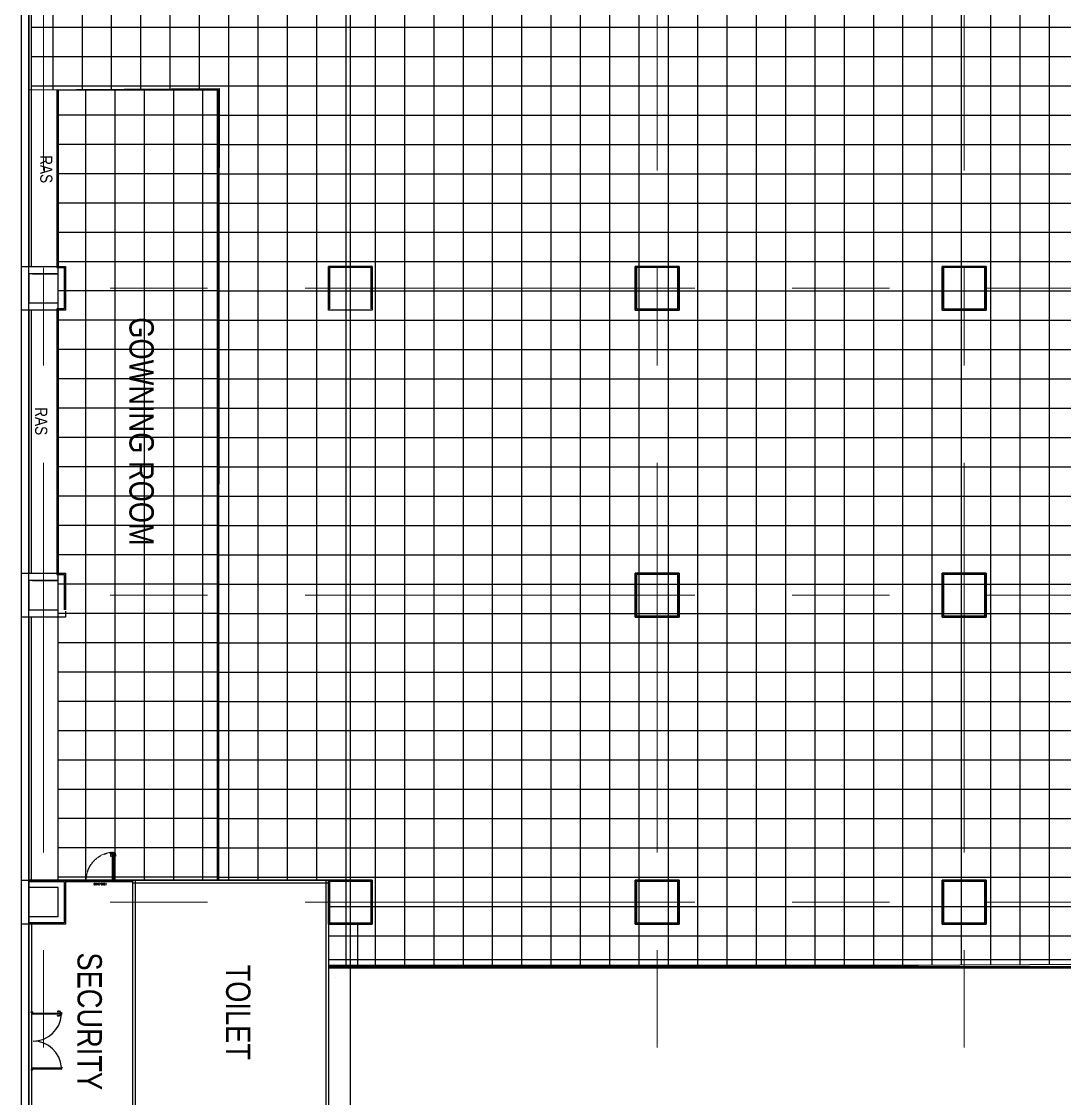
# Model space of a CAD drawing. Extents: x -14231 to 413940, y -171733 to 124993.
# Drawn here: x 226794 to 269614, y -129000 to -84793 of the extents above; entities that cross this region are included whole.
import ezdxf
from ezdxf.enums import TextEntityAlignment as Align

# ---------------------------------------------------------------- set-up
doc = ezdxf.new("R2010")
doc.units = 0
doc.header["$LTSCALE"] = 8
doc.linetypes.add('188K-SM-03-F10-ARCH-PA-Y2257103$0$AP5A-SM-03-F20-ARCH-PA-Y2230801+Y2230803$0$ALL-PA-TXT-Y2221201$0$DASHED', pattern=[19.05, 12.7, -6.35])
doc.linetypes.add('IDA - Grid Line', pattern=[3500, 2000, -500, 500, -500])
doc.layers.get('0').update_dxf_attribs({"color": 1, "linetype": 'CONTINUOUS'})
for name, color, linetype in [('000_CTCI_CSA', 7, 'CONTINUOUS'), ('1', 1, 'CONTINUOUS'), ('Ceiling FL+3000', 6, 'CONTINUOUS'), ('Ceiling FL+5000', 150, 'CONTINUOUS'), ('CTCI', 4, 'CONTINUOUS')]:
    doc.layers.add(name, color=color, linetype=linetype)
doc.layers.add('A-_ANOTGRID_E', color=7, linetype='CONTINUOUS', lineweight=9)
doc.layers.add('A-ANOT----_D', color=7, linetype='CONTINUOUS', lineweight=9)
doc.styles.add('188K-SM-03-F10-ARCH-PA-Y2257103$0$AP5A-SM-03-F20-ARCH-PA-Y2230801+Y2230803$0$ALL-PA-TXT-Y2221201$0$Standard', font='txt.shx', dxfattribs={"bigfont": 'chineset.shx'})
doc.styles.add('Arial Narrow_2', font='ARIALN.TTF', dxfattribs={"width": 0.8, "height": 0.22})
doc.styles.add('Site Area', font='arial.ttf', dxfattribs={"width": 0.8})

# ---------------------------------------------------------------- blocks, each defined once
blk = doc.blocks.new('188K-SM-03-F10-ARCH-PA-Y2257103$0$AP5A-SM-03-F20-ARCH-PA-Y2230801+Y2230803$0$把手GMT水平鎖')
blk.add_lwpolyline([(24, 8), (-24, 8), (-24, 0), (24, 0)], close=True)
blk.add_lwpolyline([(-11, 0), (-11, -40), (-10, -54, 0.327495), (-4, -62, 0.089847), (104, -64, 1.144881), (99, -45, -0.137079), (16, -45, -0.349357), (11, -40), (11, 0)], format="xyb")
blk = doc.blocks.new('188K-SM-03-F10-ARCH-PA-Y2257103$0$單開庫板門-1200x2400(水平把手)')
at = {"ltscale": 0.1}
for p, q in [((26008.6, -11403.6), (26004.5, -11403.6)), ((26004.5, -11403.6), (26004.5, -11414.1)), ((26008.6, -11414.1), (26008.6, -11403.6)), ((26004.5, -11414.1), (26004.5, -11415.3)), ((26004.5, -11414.1), (26008.6, -11414.1)), ((26004.5, -11415.4), (26004.6, -11415.5)), ((26008.6, -11414), (26004.6, -11414)), ((26004.6, -11414.3), (26004.6, -11414.2)), ((26004.6, -11415.3), (26004.6, -11414.5)), ((26004.7, -11414.1), (26006.5, -11414.1)), ((26005.1, -11414.4), (26004.7, -11414.4)), ((26004.7, -11414.5), (26005.1, -11414.5)), ((26004.7, -11414.5), (26004.7, -11506)), ((26004.7, -11506), (26004.7, -11414.5)), ((26004.7, -11414.5), (26004.7, -11414.5)), ((26004.7, -11415.4), (26004.7, -11415.3)), ((26005.2, -11414.4), (26005.2, -11414.4)), ((26006.5, -11414.1), (26006.6, -11414.1)), ((26006.6, -11414.1), (26006.6, -11414.1)), ((26006.6, -11414.1), (26008.4, -11414.1)), ((26008.4, -11414.4), (26008, -11414.4)), ((26008, -11414.4), (26008, -11414.4)), ((26008, -11414.5), (26008.4, -11414.5)), ((26008.4, -11506), (26008.4, -11414.5)), ((26008.4, -11414.5), (26008.4, -11414.5)), ((26008.4, -11414.5), (26008.4, -11506)), ((26008.4, -11415.3), (26008.4, -11415.4)), ((26008.5, -11414.2), (26008.5, -11414.3)), ((26008.5, -11414.5), (26008.5, -11415.3)), ((26008.5, -11415.5), (26008.6, -11415.4)), ((26008.6, -11415.3), (26008.6, -11414.1)), ((25999.5, -11519.7), (25999.5, -11523.2)), ((26002.5, -11519.1), (26000, -11519.1)), ((26000, -11523.7), (26002.4, -11523.7)), ((26002.4, -11523.7), (26004.1, -11522.6)), ((26002.9, -11518.5), (26002.6, -11518.5)), ((26002.6, -11518.5), (26002.6, -11521)), ((26002.6, -11521.9), (26002.6, -11519.3)), ((26002.6, -11521), (26002.9, -11521)), ((26003.4, -11521.9), (26002.6, -11521.9)), ((26002.9, -11521), (26002.9, -11518.5)), ((26003.3, -11522.2), (26003.3, -11522)), ((26003.3, -11522), (26003.4, -11522)), ((26004, -11522.2), (26003.3, -11522.2)), ((26008.3, -11517.5), (26003.6, -11517.5)), ((26003.6, -11517.5), (26003.6, -11517.7)), ((26003.6, -11517.7), (26008.3, -11517.7)), ((26004.1, -11521.9), (26003.9, -11521.9)), ((26003.9, -11522), (26004, -11522)), ((26004, -11522), (26004, -11522.2)), ((26004.2, -11522.4), (26004.2, -11521.9)), ((26008.6, -11506.4), (26004.5, -11506.4)), ((26004.5, -11506.4), (26004.5, -11518)), ((26004.5, -11518), (26008.6, -11518)), ((26004.7, -11506), (26004.7, -11506)), ((26008.3, -11517.7), (26008.3, -11517.5)), ((26008.4, -11506), (26008.4, -11506)), ((26008.6, -11518), (26008.6, -11506.4)), ((26114.8, -11521.9), (26115.1, -11521.9)), ((26114.8, -11522.4), (26114.8, -11521.9)), ((26114.9, -11522), (26114.9, -11522.2)), ((26115.1, -11522), (26114.9, -11522)), ((26114.9, -11522.2), (26115.7, -11522.2)), ((26116.6, -11523.7), (26114.9, -11522.6)), ((26115.5, -11521.9), (26116.3, -11521.9)), ((26115.7, -11522), (26115.5, -11522)), ((26115.7, -11522.2), (26115.7, -11522)), ((26116.3, -11521.9), (26116.3, -11519.3)), ((26116.5, -11519.1), (26119, -11519.1)), ((26119, -11523.7), (26116.6, -11523.7)), ((26119.5, -11519.7), (26119.5, -11523.2))]:
    blk.add_line(p, q, dxfattribs=at)
for points in [[(25999.5, -11518.9), (25999.5, -11523.9)], [(26119.5, -11518.9), (26119.5, -11523.9)]]:
    blk.add_lwpolyline(points)
blk.add_lwpolyline([(26006.6, -11506.4), (26006.5, -11506.3), (26004.7, -11506.3, -0.414214), (26004.6, -11506.3), (26004.6, -11506.1, -0.414214), (26004.7, -11506.1), (26005.1, -11506.1, 0.414214), (26005.2, -11506.1), (26005.2, -11506, 0.414214), (26005.1, -11506), (26004.7, -11506, -0.414214), (26004.6, -11506), (26004.6, -11505.2, -0.414214), (26004.7, -11505.2), (26004.7, -11505.2, 0.414214), (26004.7, -11505.2), (26004.7, -11505, 0.72636), (26004.6, -11505), (26004.5, -11505.1, 0.158507), (26004.5, -11505.2), (26004.5, -11506.4, 0.414214), (26004.6, -11506.5), (26008.6, -11506.5, 0.414214), (26008.6, -11506.4), (26008.6, -11505.2, 0.158507), (26008.6, -11505.1), (26008.5, -11505, 0.72636), (26008.4, -11505), (26008.4, -11505.2, 0.414214), (26008.5, -11505.2, -0.414214), (26008.5, -11505.2), (26008.5, -11506, -0.414214), (26008.4, -11506), (26008, -11506, 0.414214), (26008, -11506), (26008, -11506.1, 0.414214), (26008, -11506.1), (26008.4, -11506.1, -0.414214), (26008.5, -11506.1), (26008.5, -11506.3, -0.414214), (26008.4, -11506.3), (26006.6, -11506.3)], format="xyb", close=True, dxfattribs=at)
at = {"linetype": '188K-SM-03-F10-ARCH-PA-Y2257103$0$AP5A-SM-03-F20-ARCH-PA-Y2230801+Y2230803$0$ALL-PA-TXT-Y2221201$0$DASHED', "ltscale": 0.01}
blk.add_arc((26001.1, -11518.7), 115.3, 359.8531, 85.8135, dxfattribs=at)
at = {"ltscale": 0.1}
for centre, radius, start, end in [((26004.6, -11414.1), 0.0313, 90, 180), ((26004.6, -11415.3), 0.0313, 180, 216.0274), ((26004.7, -11414.2), 0.0313, 90, 180), ((26004.7, -11414.3), 0.0313, 180, 270), ((26004.7, -11414.5), 0.0313, 90, 180), ((26004.7, -11415.3), 0.0209, 180, 270), ((26004.7, -11415.4), 0.0313, 216.0274, 360), ((26004.7, -11415.3), 0.0209, 360, 90), ((26005.1, -11414.4), 0.0313, 270, 0), ((26005.1, -11414.4), 0.0313, 0, 90), ((26008, -11414.4), 0.0313, 90, 180), ((26008, -11414.4), 0.0313, 180, 270), ((26008.4, -11414.2), 0.0313, 360, 90), ((26008.4, -11414.3), 0.0313, 270, 0), ((26008.4, -11414.5), 0.0313, 0, 90), ((26008.5, -11415.3), 0.0209, 90, 180), ((26008.5, -11415.4), 0.0313, 180, 323.9726), ((26008.5, -11415.3), 0.0209, 270, 360), ((26008.6, -11414.1), 0.0313, 360, 90), ((26008.6, -11415.3), 0.0313, 323.9726, 360)]:
    blk.add_arc(centre, radius, start, end, dxfattribs=at)
for centre, major_axis, start_param, end_param in [((26000, -11519.7), (0.369, -0.369), 2.356194, 3.926991), ((26000, -11523.2), (-0.369, -0.369), 5.497787, 7.068583), ((26002.5, -11519.3), (0.111, -0.111), 7.068583, 8.63938), ((26003.4, -11521.9), (-0.0369, -0.0369), 0.785398, 3.926991), ((26003.9, -11521.9), (-0.0369, -0.0369), 3.926991, 7.068583), ((26004.1, -11521.9), (0.0369, -0.0369), 7.068583, 8.63938), ((26003.9, -11522.4), (0.221, -0.221), 6.162283, 7.068583), ((26114.8, -11521.9), (-0.0369, -0.0369), -2.356194, -0.785398), ((26115.1, -11522.4), (-0.221, -0.221), -0.785398, 0.120903), ((26115.1, -11521.9), (0.0369, -0.0369), -0.785398, 2.356194), ((26115.5, -11521.9), (0.0369, -0.0369), 2.356194, 5.497787), ((26116.5, -11519.3), (-0.111, -0.111), -2.356194, -0.785398), ((26119, -11519.7), (-0.369, -0.369), 2.356194, 3.926991), ((26119, -11523.2), (0.369, -0.369), -0.785398, 0.785398)]:
    blk.add_ellipse(centre, major_axis=major_axis, ratio=1, start_param=start_param, end_param=end_param, dxfattribs=at)
at = {"ltscale": 0.1, "extrusion": (0, 0, -1)}
blk.add_ellipse((26003.1, -11517.9), major_axis=(-0.516, 0.516), ratio=1, start_param=5.497787, end_param=11.780972, dxfattribs=at)
at = {"ltscale": 5}
for p, xscale, yscale, zscale, rotation in [((26003.6, -11408.9), 0.1058823529319317, 0.1058823529319317, 0.1058823529319317, 270), ((26009.5, -11408.9), -0.1058823529319317, 0.1058823529396357, 0.1058823529411765, 90)]:
    blk.add_blockref('188K-SM-03-F10-ARCH-PA-Y2257103$0$AP5A-SM-03-F20-ARCH-PA-Y2230801+Y2230803$0$把手GMT水平鎖', p, dxfattribs=dict(at, xscale=xscale, yscale=yscale, zscale=zscale, rotation=rotation))
at = {"color": 8, "ltscale": 0.1, "style": '188K-SM-03-F10-ARCH-PA-Y2257103$0$AP5A-SM-03-F20-ARCH-PA-Y2230801+Y2230803$0$ALL-PA-TXT-Y2221201$0$Standard', "width": 0.85}
blk.add_text('1200*2400', height=8, dxfattribs=at).set_placement((26058.4, -11534.4), align=Align.MIDDLE_CENTER)

msp = doc.modelspace()

# ---------------------------------------------------------------- hatches: boundary and pattern name
at = {"layer": 'Ceiling FL+3000'}
h = msp.add_hatch(dxfattribs=at)
h.set_pattern_fill('ANSI37', color=256, scale=379, angle=225)
h.set_pattern_definition([(270, (-107501.1, -136754.6), (1203.325, -1e-13), []), (0, (-107501.1, -136754.6), (3e-13, 1203.325), [])])
h.paths.add_polyline_path([(234843.9205, -87593.3464), (228293.9205, -87593.3464), (228293.9205, -120043.3464), (234843.9205, -120043.3464)])
at = {"layer": 'Ceiling FL+5000'}
h = msp.add_hatch(dxfattribs=at)
h.set_pattern_fill('ANSI37', color=256, scale=379, angle=225)
h.set_pattern_definition([(270, (-105234.2, -184899), (1203.325, -1e-13), []), (0, (-105234.2, -184899), (3e-13, 1203.325), [])])
h.paths.add_polyline_path([(302743.9205, -60543.3464), (294843.9205, -60593.3464), (294852.9324, -71452.9019), (255543.0347, -71485.5238), (255539.7656, -65143.3465), (251990.6889, -65143.3209), (251990.6889, -69643.3464), (251993.9205, -71443.3464), (253793.9205, -71443.3464), (240293.962, -71493.3441), (240343.9318, -67190.3618), (227193.9261, -67193.3465), (227193.9149, -87593.3464), (234913.703, -87543.149), (234843.9205, -120043.3464), (239393.9205, -120056.9239), (239393.9205, -123643.3464), (302743.9205, -123343.3464)])

# ---------------------------------------------------------------- linework, layer by layer
at = {"color": 252}
for p, q in [((227243.9205, -125443.9156), (227193.9205, -125443.9156)), ((227193.9205, -125474.4034), (227193.9205, -125449.8912)), ((227199.4678, -125490.541), (227193.9205, -125474.4034)), ((227199.8961, -125443.9156), (227237.9449, -125443.9156)), ((227210.8229, -125493.9156), (227204.1962, -125493.9156)), ((227211.6034, -125483.5497), (227204.2863, -125483.5497)), ((227204.2863, -125483.5497), (227204.2863, -125490.257)), ((227204.2863, -125490.257), (227211.6034, -125490.257)), ((227211.6034, -125484.7692), (227211.6034, -125483.5497)), ((227211.7254, -125484.7692), (227211.6034, -125484.7692)), ((227211.6034, -125490.257), (227211.6034, -125489.0375)), ((227211.6034, -125489.0375), (227211.7254, -125489.0375)), ((227212.8229, -125480.9887), (227212.8229, -125482.5149)), ((227212.8229, -125482.6351), (227212.8229, -125483.6717)), ((227212.8229, -125490.1351), (227212.8229, -125491.1717)), ((227212.8229, -125491.1717), (227212.8229, -125491.9156)), ((227216.7863, -125488.4876), (227216.7863, -125485.3192)), ((227243.9205, -125474.4034), (227216.9205, -125474.4034)), ((227216.9205, -125474.4034), (227219.4083, -125474.4034)), ((227243.9205, -125449.8912), (227243.9205, -125474.4034)), ((228359.9317, -125551.9268), (228359.9317, -125543.9268)), ((228359.9317, -125543.9268), (228408.9317, -125543.9268)), ((228408.9317, -125543.9268), (228408.9317, -125551.9268)), ((228408.9317, -125551.9268), (228359.9317, -125551.9268)), ((228373.4317, -125591.4893), (228373.4317, -125551.9268)), ((228395.4317, -125591.9268), (228394.8344, -125605.8021)), ((228395.4317, -125551.9268), (228395.4317, -125591.9268)), ((227199.4678, -127797.2902), (227193.9205, -127813.4278)), ((227193.9205, -127813.4278), (227193.9205, -127837.94)), ((227243.9205, -127843.9156), (227193.9205, -127843.9156)), ((227199.8961, -127843.9156), (227237.9449, -127843.9156)), ((227210.8229, -127793.9156), (227204.1962, -127793.9156)), ((227204.2863, -127804.2814), (227204.2863, -127797.5741)), ((227204.2863, -127797.5741), (227211.6034, -127797.5741)), ((227211.6034, -127804.2814), (227204.2863, -127804.2814)), ((227211.6034, -127797.5741), (227211.6034, -127798.7936)), ((227211.6034, -127798.7936), (227211.7254, -127798.7936)), ((227211.7254, -127803.0619), (227211.6034, -127803.0619)), ((227211.6034, -127803.0619), (227211.6034, -127804.2814)), ((227212.8229, -127796.6595), (227212.8229, -127795.9156)), ((227212.8229, -127797.6961), (227212.8229, -127796.6595)), ((227212.8229, -127805.1961), (227212.8229, -127804.1595)), ((227212.8229, -127806.8424), (227212.8229, -127805.3163)), ((227216.7863, -127799.3436), (227216.7863, -127802.512)), ((227243.9205, -127813.4278), (227220.8846, -127813.4278)), ((227220.8846, -127813.4278), (227221.4083, -127813.4278)), ((227243.9205, -127837.94), (227243.9205, -127813.4278))]:
    msp.add_line(p, q, dxfattribs=at)
for points in [[(227217.5576, -125476.9034), (227249.9235, -125476.9034), (227249.9235, -125474.4034), (227217.5576, -125474.4034)], [(227257.2854, -125529.2653), (227257.2854, -125484.2653), (227259.7854, -125484.2653), (227259.7854, -125529.2653)], [(228359.9317, -125493.9268), (228408.9317, -125493.9268), (228408.9317, -125485.9268), (228359.9317, -125485.9268)], [(227221.5576, -127810.9278), (227249.9235, -127810.9278), (227249.9235, -127813.4278), (227221.5576, -127813.4278)], [(227257.2854, -127758.5659), (227257.2854, -127803.5659), (227259.7854, -127803.5659), (227259.7854, -127758.5659)]]:
    msp.add_lwpolyline(points, close=True, dxfattribs=at)
for points in [[(228434.9317, -125485.0366), (228453.2244, -125485.0366), (228434.9317, -125485.0366), (228434.9317, -125551), (228433.4683, -125551), (228433.4683, -125546.6707), (228422.7366, -125546.6707, -0.4142135624), (228421.5171, -125545.4512), (228421.5171, -125544.2317), (228422.7366, -125544.2317), (228422.7366, -125545.2073), (228432.4927, -125545.2073), (228432.4927, -125543.9268), (227259.7244, -125543.9268), (227259.7244, -125545.2073), (227269.4805, -125545.2073), (227269.4805, -125544.2317), (227270.7, -125544.2317), (227270.7, -125545.4512, -0.4142135624), (227269.4805, -125546.6707), (227258.5049, -125546.6707, -0.4142135624), (227257.2854, -125545.4512), (227257.2854, -125492.4024, -0.4142135624), (227258.5049, -125491.1829), (227269.4805, -125491.1829, -0.4142135624), (227270.7, -125492.4024), (227270.7, -125493.6219), (227269.4805, -125493.6219), (227269.4805, -125492.6463), (227259.7244, -125492.6463), (227259.7244, -125493.9268), (228432.4927, -125493.9268), (228432.4927, -125492.6463), (228422.7366, -125492.6463), (228422.7366, -125493.6219), (228421.5171, -125493.6219), (228421.5171, -125492.4024, -0.4142135624), (228422.7366, -125491.1829), (228432.4927, -125491.1829), (228432.4927, -125483.2073, -0.4142135624), (228433.1025, -125482.5976), (228455.0537, -125482.5976, -0.4142135624), (228455.6634, -125483.2073), (228455.6634, -125491.1342), (228453.2244, -125491.1342), (228453.2244, -125485.0366)], [(228395.4317, -125485.9268), (228395.4317, -125445.9268), (228394.8344, -125432.0515, 0.3274951513), (228387.9932, -125424.1649, 0.0898474918), (228280.6587, -125421.9236, 1.1448812629), (228285.0282, -125441.2543, -0.1370794299), (228368.2174, -125441.18, -0.3493567738), (228373.4317, -125446.3643), (228373.4317, -125485.9268)], [(228434.9317, -127735.0141), (228453.2244, -127735.0141), (228434.9317, -127735.0141), (228434.9317, -127800.9775), (228433.4683, -127800.9775), (228433.4683, -127796.6483), (228422.7366, -127796.6483, -0.4142135624), (228421.5171, -127795.4288), (228421.5171, -127794.2092), (228422.7366, -127794.2092), (228422.7366, -127795.1849), (228432.4927, -127795.1849), (228432.4927, -127793.9043), (227259.7244, -127793.9043), (227259.7244, -127795.1849), (227269.4805, -127795.1849), (227269.4805, -127794.2092), (227270.7, -127794.2092), (227270.7, -127795.4288, -0.4142135624), (227269.4805, -127796.6483), (227258.5049, -127796.6483, -0.4142135624), (227257.2854, -127795.4288), (227257.2854, -127742.38, -0.4142135624), (227258.5049, -127741.1604), (227269.4805, -127741.1604, -0.4142135624), (227270.7, -127742.38), (227270.7, -127743.5995), (227269.4805, -127743.5995), (227269.4805, -127742.6239), (227259.7244, -127742.6239), (227259.7244, -127743.9043), (228432.4927, -127743.9043), (228432.4927, -127742.6239), (228422.7366, -127742.6239), (228422.7366, -127743.5995), (228421.5171, -127743.5995), (228421.5171, -127742.38, -0.4142135624), (228422.7366, -127741.1604), (228432.4927, -127741.1604), (228432.4927, -127733.1849, -0.4142135624), (228433.1025, -127732.5751), (228455.0537, -127732.5751, -0.4142135624), (228455.6634, -127733.1849), (228455.6634, -127741.1117), (228453.2244, -127741.1117), (228453.2244, -127735.0141)]]:
    msp.add_lwpolyline(points, format="xyb", dxfattribs=at)
for centre, radius, start, end in [((227199.8961, -125449.8912), 5.9756, 90, 180), ((227204.1962, -125488.9156), 5, 198.97040781, 270), ((227210.8229, -125491.9156), 2, 270, 0), ((227211.7254, -125483.6717), 1.0976, 270, 360), ((227211.7254, -125490.1351), 1.0976, 0, 90), ((227219.4083, -125480.9887), 6.5854, 90, 180), ((227212.8229, -125486.9034), 4.2683, 21.78678929, 90), ((227212.8229, -125486.9034), 4.2683, 270, 338.21321071), ((227237.9449, -125449.8912), 5.9756, 360, 90), ((227269.9195, -125478.9034), 1165.0122, 270, 355.9992809), ((227269.9195, -127808.9278), 1165.0122, 4.0007191, 90), ((227199.8961, -127837.94), 5.9756, 180, 270), ((227204.1962, -127798.9156), 5, 90, 161.02959219), ((227210.8229, -127795.9156), 2, 360, 90), ((227211.7254, -127797.6961), 1.0976, 270, 360), ((227211.7254, -127804.1595), 1.0976, 0, 90), ((227212.8229, -127800.9278), 4.2683, 21.78678929, 90), ((227212.8229, -127800.9278), 4.2683, 270, 338.2132107), ((227221.1464, -127804.8801), 8.5517, 193.26563358, 271.75467478), ((227237.9449, -127837.94), 5.9756, 270, 360)]:
    msp.add_arc(centre, radius, start, end, dxfattribs=at)
at = {"color": 252, "extrusion": (4.70198e-38, -5.22024e-54, -1)}
msp.add_ellipse((227255.2854, -125478.9034), major_axis=(4.9497, -4.9497), ratio=1, start_param=3.926990817, end_param=10.2101761242, dxfattribs=at)
at = {"color": 252, "extrusion": (4.70198e-38, -1.04405e-53, -1)}
for centre, major_axis, ratio, start_param, end_param in [((228281.5317, -125605.9681), (7.0711, -7.0711), 0.9999999998, 0.8728114321, 4.2841840848), ((228367.5675, -125590.8055), (4.1747, -4.1747), 1, -0.6693141162, 0.6750925816), ((228386.0391, -125605.0832), (6.24, 6.24), 1, 0.8669618225, 2.1329099035)]:
    msp.add_ellipse(centre, major_axis=major_axis, ratio=ratio, start_param=start_param, end_param=end_param, dxfattribs=at)
at = {"color": 252, "extrusion": (4.70198e-38, -1.56607e-53, -1)}
msp.add_ellipse((228328.1401, -125318.563), major_axis=(212.9338, -212.9338), ratio=1, start_param=0.5853067095, end_param=0.943734267, dxfattribs=at)
at = {"color": 252, "extrusion": (4.70198e-38, -2.0881e-53, -1)}
msp.add_ellipse((228326.7557, -125447.7701), major_axis=(109.2962, -109.2962), ratio=1, start_param=0.5138301722, end_param=1.0587516634, dxfattribs=at)
at = {"color": 252}
msp.add_ellipse((227255.2854, -127808.9278), major_axis=(4.9497, 4.9497), ratio=1, start_param=3.926990817, end_param=10.2101761242, dxfattribs=at)
at = {"layer": '000_CTCI_CSA', "color": 8, "true_color": 0x808080}
for p, q in [((240293.9205, -146907.3875), (240293.9205, -47898.2452)), ((227093.9205, -120043.3464), (227093.9205, -87243.3464)), ((228243.9205, -87593.3464), (228243.9205, -94893.3464)), ((228293.9205, -87593.3464), (228293.9205, -94893.3464)), ((234843.9205, -120043.3464), (234843.9205, -87550.5638)), ((234893.9205, -120043.3464), (234913.703, -87543.149)), ((228243.9205, -94893.3464), (228543.9205, -94893.3464)), ((228293.9205, -94843.3464), (228593.9205, -94843.3464)), ((228543.9205, -94893.3464), (228543.9205, -96593.3464)), ((228593.9205, -94843.3464), (228593.9205, -96643.3464)), ((241193.9205, -94843.3464), (239393.9205, -94843.3464)), ((239393.9205, -94843.3464), (239393.9205, -96643.3464)), ((241143.9205, -94893.3464), (239443.9205, -94893.3464)), ((239443.9205, -94893.3464), (239443.9205, -96593.3464)), ((241143.9205, -96593.3464), (241143.9205, -94893.3464)), ((253793.9205, -94843.3464), (251993.9205, -94843.3464)), ((251993.9205, -94843.3464), (251993.9205, -96643.3464)), ((253743.9205, -94893.3464), (252043.9205, -94893.3464)), ((252043.9205, -94893.3464), (252043.9205, -96593.3464)), ((253743.9205, -96593.3464), (253743.9205, -94893.3464)), ((253793.9205, -96643.3464), (253793.9205, -94843.3464)), ((266393.9205, -94843.3464), (264593.9205, -94843.3464)), ((264593.9205, -94843.3464), (264593.9205, -96643.3464)), ((266343.9205, -94893.3464), (264643.9205, -94893.3464)), ((264643.9205, -94893.3464), (264643.9205, -96593.3464)), ((266343.9205, -96593.3464), (266343.9205, -94893.3464)), ((266393.9205, -96643.3464), (266393.9205, -94843.3464)), ((228293.9205, -95143.3464), (227093.9205, -95143.3464)), ((227093.9205, -95143.3464), (227093.9205, -96343.3464)), ((228293.9205, -95143.3464), (227243.9205, -95143.3464)), ((227243.9205, -95143.3464), (228293.9205, -95143.3464)), ((228293.9205, -96343.3464), (228293.9205, -95143.3464)), ((228293.9205, -96593.3464), (228293.9205, -95143.3464)), ((227093.9205, -96343.3464), (228293.9205, -96343.3464)), ((228243.9205, -96593.3464), (228243.9205, -107493.3464)), ((228543.9205, -96593.3464), (228243.9205, -96593.3464)), ((228293.9205, -96643.3464), (228293.9205, -107443.3464)), ((228593.9205, -96643.3464), (228293.9205, -96643.3464)), ((251993.9205, -96643.3464), (253793.9205, -96643.3464)), ((252043.9205, -96593.3464), (253743.9205, -96593.3464)), ((264593.9205, -96643.3464), (266393.9205, -96643.3464)), ((264643.9205, -96593.3464), (266343.9205, -96593.3464)), ((228293.9205, -107743.3464), (227093.9205, -107743.3464)), ((227093.9205, -107743.3464), (227093.9205, -108943.3464)), ((228293.9205, -107743.3464), (227243.9205, -107743.3464)), ((227243.9205, -107743.3464), (228293.9205, -107743.3464)), ((228243.9205, -107493.3464), (228543.9205, -107493.3464)), ((228293.9205, -107443.3464), (228593.9205, -107443.3464)), ((228293.9205, -108943.3464), (228293.9205, -107743.3464)), ((228543.9205, -107493.3464), (228543.9205, -108943.5308)), ((228593.9205, -107443.3464), (228593.9205, -108943.5308)), ((253793.9205, -107443.3464), (251993.9205, -107443.3464)), ((251993.9205, -107443.3464), (251993.9205, -109243.3464)), ((253743.9205, -107493.3464), (252043.9205, -107493.3464)), ((252043.9205, -107493.3464), (252043.9205, -109193.3464)), ((253743.9205, -109193.3464), (253743.9205, -107493.3464)), ((253793.9205, -109243.3464), (253793.9205, -107443.3464)), ((266393.9205, -107443.3464), (264593.9205, -107443.3464)), ((264593.9205, -107443.3464), (264593.9205, -109243.3464)), ((266343.9205, -107493.3464), (264643.9205, -107493.3464)), ((264643.9205, -107493.3464), (264643.9205, -109193.3464)), ((266343.9205, -109193.3464), (266343.9205, -107493.3464)), ((266393.9205, -109243.3464), (266393.9205, -107443.3464)), ((227093.9205, -108943.3464), (228293.9205, -108943.3464)), ((251993.9205, -109243.3464), (253793.9205, -109243.3464)), ((252043.9205, -109193.3464), (253743.9205, -109193.3464)), ((264593.9205, -109243.3464), (266393.9205, -109243.3464)), ((264643.9205, -109193.3464), (266343.9205, -109193.3464)), ((235193.9205, -120043.3464), (227093.9205, -120043.3464)), ((231351.3926, -120043.3464), (227093.9205, -120043.3464)), ((227093.9205, -120043.3464), (227093.9205, -130593.3464)), ((227343.9205, -120043.3464), (228593.9205, -120043.3464)), ((228543.9205, -120093.3464), (228543.9205, -121793.3464)), ((228593.9205, -120043.3464), (228593.9205, -121793.3464)), ((239393.9205, -120043.3464), (231351.3926, -120043.3464)), ((241193.9205, -120043.3464), (239393.9205, -120043.3464)), ((239393.9205, -120043.3464), (239393.9205, -121843.3464)), ((241143.9205, -120093.3464), (239443.9205, -120093.3464)), ((239443.9205, -120093.3464), (239443.9205, -121793.3464)), ((241143.9205, -121793.3464), (241143.9205, -120093.3464)), ((241193.9205, -121843.3464), (241193.9205, -120043.3464)), ((253793.9205, -120043.3464), (251993.9205, -120043.3464)), ((251993.9205, -120043.3464), (251993.9205, -121843.3464)), ((253743.9205, -120093.3464), (252043.9205, -120093.3464)), ((252043.9205, -120093.3464), (252043.9205, -121793.3464)), ((253743.9205, -121793.3464), (253743.9205, -120093.3464)), ((253793.9205, -121843.3464), (253793.9205, -120043.3464)), ((266393.9205, -120043.3464), (264593.9205, -120043.3464)), ((264593.9205, -120043.3464), (264593.9205, -121843.3464)), ((266343.9205, -120093.3464), (264643.9205, -120093.3464)), ((264643.9205, -120093.3464), (264643.9205, -121793.3464)), ((266343.9205, -121793.3464), (266343.9205, -120093.3464)), ((266393.9205, -121843.3464), (266393.9205, -120043.3464)), ((228293.9205, -120343.3464), (227093.9205, -120343.3464)), ((227093.9205, -120343.3464), (227093.9205, -121543.3464)), ((228293.9205, -121543.3464), (228293.9205, -120343.3464)), ((228293.9205, -121543.3464), (227093.9205, -121543.3464)), ((239393.9205, -121843.3464), (241193.9205, -121843.3464)), ((239443.9205, -121793.3464), (241143.9205, -121793.3464)), ((251993.9205, -121843.3464), (253793.9205, -121843.3464)), ((252043.9205, -121793.3464), (253743.9205, -121793.3464)), ((264593.9205, -121843.3464), (266393.9205, -121843.3464)), ((264643.9205, -121793.3464), (266343.9205, -121793.3464)), ((239393.9205, -123593.3464), (298093.9206, -123593.3464)), ((239393.9205, -123593.3464), (297992.1306, -123593.3464)), ((239393.9205, -123643.3464), (297992.1436, -123643.3464))]:
    msp.add_line(p, q, dxfattribs=at)
at = {"layer": '000_CTCI_CSA', "lineweight": -3}
for p, q in [((227093.9205, -84043.3464), (227093.9205, -94843.3464)), ((227193.9205, -84043.3464), (227193.9205, -94843.3464)), ((227093.9205, -96643.3464), (227093.9205, -107443.3464)), ((227193.9205, -96643.3464), (227193.9205, -107443.3464)), ((227093.9205, -109243.3464), (227093.9205, -120043.3464)), ((227193.9205, -109243.3464), (227193.9205, -120043.3464)), ((227093.9205, -120043.3464), (228593.9205, -120043.3464)), ((227093.9205, -120093.3464), (228543.9205, -120093.3464)), ((228543.9205, -120093.3464), (228543.9205, -121793.3464)), ((228593.9205, -120043.3464), (228593.9205, -121793.3464)), ((228593.9205, -120043.3464), (231353.1049, -120043.3464)), ((228593.9205, -120043.3464), (228685.2375, -120043.3464)), ((228593.9205, -120093.3464), (231353.1049, -120093.3464)), ((228593.9205, -120093.3464), (228685.2375, -120093.3464)), ((231351.3926, -120043.3464), (231351.3926, -120043.3464)), ((231351.3926, -120043.3464), (239393.9205, -120043.3464)), ((231351.3926, -120143.3464), (231351.3926, -120143.3464)), ((231351.3926, -120143.3464), (239393.9205, -120143.3464)), ((231353.1049, -120043.3464), (231353.1049, -120043.3464)), ((231353.1049, -120043.3464), (231353.1049, -130593.3464)), ((231453.1049, -120043.3464), (231453.1049, -120043.3464)), ((231453.1049, -120043.3464), (231453.1049, -130593.3464)), ((239293.9205, -120043.4098), (239293.9205, -120043.4098)), ((239293.9205, -120043.4098), (239293.9205, -130593.3464)), ((239390.3333, -120069.9534), (239393.9205, -120056.924)), ((239393.9205, -120056.924), (239393.9205, -130593.3464)), ((228543.8637, -121843.3464), (227093.8637, -121841.6982)), ((228543.9205, -121793.3464), (227093.9205, -121791.6983)), ((227098.1968, -121843.3464), (227098.1968, -121843.3464)), ((227098.1968, -121843.3464), (227098.1968, -130493.3464)), ((227198.1968, -121843.3464), (227198.1968, -121843.3464)), ((227198.1968, -121843.3464), (227198.1968, -130493.3464))]:
    msp.add_line(p, q, dxfattribs=at)
at = {"layer": '000_CTCI_CSA', "color": 8, "lineweight": 35, "true_color": 0x808080}
for p, q in [((239393.9205, -123593.3468), (297992.1306, -123593.3729)), ((239693.9205, -124043.3464), (239693.9205, -124043.3464))]:
    msp.add_line(p, q, dxfattribs=at)
at = {"layer": '000_CTCI_CSA', "color": 8, "true_color": 0x808080}
for points in [[(302993.9205, -57043.3464), (302993.9205, -134443.3464), (226793.9205, -134443.3464), (226793.9205, -57043.3464)], [(302693.9205, -57343.3464), (302693.9205, -134143.3464), (227093.9205, -134143.3464), (227093.9205, -57343.3464)], [(228593.9205, -94843.3464), (228593.9205, -96643.3464), (226793.9205, -96643.3464), (226793.9205, -94843.3464)], [(241193.9205, -94843.3464), (241193.9205, -96643.3464), (239393.9205, -96643.3464), (239393.9205, -94843.3464)], [(253793.9205, -94843.3464), (253793.9205, -96643.3464), (251993.9205, -96643.3464), (251993.9205, -94843.3464)], [(266393.9205, -94843.3464), (266393.9205, -96643.3464), (264593.9205, -96643.3464), (264593.9205, -94843.3464)], [(253793.9205, -107443.3464), (253793.9205, -109243.3464), (251993.9205, -109243.3464), (251993.9205, -107443.3464)], [(266393.9205, -107443.3464), (266393.9205, -109243.3464), (264593.9205, -109243.3464), (264593.9205, -107443.3464)], [(228593.9205, -120043.3464), (228593.9205, -121843.3464), (226793.9205, -121843.3464), (226793.9205, -120043.3464)], [(241193.9205, -120043.3464), (241193.9205, -121843.3464), (239393.9205, -121843.3464), (239393.9205, -120043.3464)], [(253793.9205, -120043.3464), (253793.9205, -121843.3464), (251993.9205, -121843.3464), (251993.9205, -120043.3464)], [(266393.9205, -120043.3464), (266393.9205, -121843.3464), (264593.9205, -121843.3464), (264593.9205, -120043.3464)]]:
    msp.add_lwpolyline(points, close=True, dxfattribs=at)
msp.add_lwpolyline([(228593.9205, -108993.5308), (228593.9205, -109243.3464), (226793.9205, -109243.3464), (226793.9205, -107443.3464), (228593.9205, -107443.3464), (228593.9205, -108943.5308)], dxfattribs=at)
at = {"layer": '1', "color": 8, "true_color": 0x808080}
for p, q in [((239393.9205, -121843.3464), (239393.9205, -123593.373)), ((240593.9205, -121843.3464), (240593.9205, -123593.373)), ((239393.9205, -123296.1713), (297992.0401, -123296.1713))]:
    msp.add_line(p, q, dxfattribs=at)
at = {"layer": '1', "color": 5}
msp.add_lwpolyline([(227093.9318, -67193.3465), (227093.9205, -87593.3464), (234913.703, -87543.149), (234843.9205, -120043.3464), (239393.9205, -120056.924), (239393.9205, -123643.3464), (302743.9205, -123343.3464), (302743.9205, -60543.3464), (294843.9205, -60593.3464), (294852.9324, -71452.9019), (255543.0347, -71485.5238), (255539.7656, -65143.3465), (251990.6889, -65143.3209), (251990.6889, -69643.3464), (253793.9205, -69643.3464), (253793.9205, -71443.3464), (240293.962, -71493.3441), (240343.9318, -67190.3618), (227093.9318, -67193.3465)], dxfattribs=at)
at = {"layer": '1', "color": 6}
msp.add_lwpolyline([(228293.9205, -87593.3464), (234843.9205, -87593.3464), (234843.9205, -120043.3464), (228293.9205, -120043.3464)], close=True, dxfattribs=at)
at = {"layer": 'A-_ANOTGRID_E', "color": 8, "linetype": 'IDA - Grid Line', "true_color": 0x808080}
for p, q in [((227693.9205, -146907.4049), (227693.9205, -47898.2452)), ((252893.9205, -146907.3875), (252893.9205, -47898.2452)), ((265493.9205, -146907.3875), (265493.9205, -71696.1713)), ((310434.5271, -95743.3464), (222924.635, -95743.3464)), ((310434.5271, -108343.3464), (222924.635, -108343.3464)), ((310434.5271, -120943.3464), (222924.635, -120943.3464))]:
    msp.add_line(p, q, dxfattribs=at)

# ---------------------------------------------------------------- block references
at = {"layer": '000_CTCI_CSA', "color": 8, "true_color": 0x808080, "xscale": -10.00000000000569, "yscale": 10.00000000000569, "zscale": 10.00000000000569}
msp.add_blockref('188K-SM-03-F10-ARCH-PA-Y2257103$0$單開庫板門-1200x2400(水平把手)', (490613.9548, -4854.0251), dxfattribs=at)

# ---------------------------------------------------------------- texts
at = {"color": 252, "style": 'Site Area', "width": 0.8}
msp.add_text('RAS', height=500, rotation=270, dxfattribs=at).set_placement((227352.4471, -100624.3409))
at = {"color": 252, "insert": (228061.1338, -90278.603), "char_height": 500, "width": 1789.078533, "attachment_point": 1, "rotation": 270, "style": 'Site Area'}
msp.add_mtext('RAS', dxfattribs=at)
at = {"layer": 'A-ANOT----_D', "insert": (228605.328, -126807.0381), "char_height": 0.22, "attachment_point": 5, "style": 'Arial Narrow_2'}
msp.add_mtext('\\A1;5000', dxfattribs=at)
at = {"layer": 'CTCI', "color": 252, "style": 'Site Area', "width": 0.8}
for s, p in [('GOWNING ROOM', (231224.2468, -96934.3971, 0)), ('SECURITY', (229091.6284, -123006.3997, 0)), ('TOILET', (235193.9205, -123504.0839))]:
    msp.add_text(s, height=1000, rotation=270, dxfattribs=at).set_placement(p)

doc.saveas('drawing.dxf')
